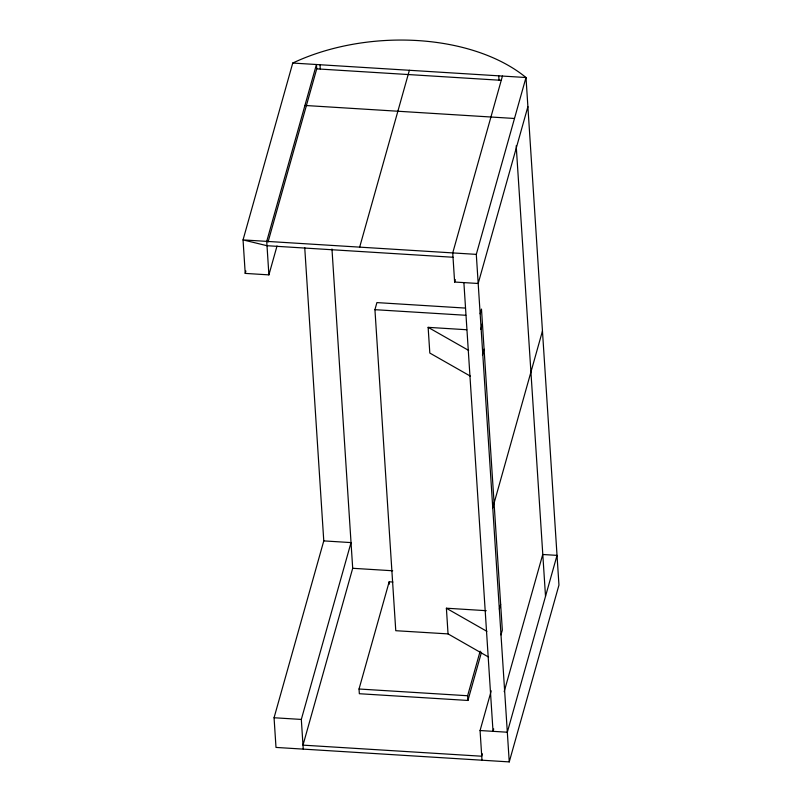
<?xml version="1.0" encoding="UTF-8"?>
<svg xmlns="http://www.w3.org/2000/svg" width="802" height="802" viewBox="0 0 802 802"><rect width="100%" height="100%" fill="white"/><g stroke="black" fill="none" stroke-linecap="round" stroke-linejoin="round"><path stroke-width="1.2" d="M304.73 247.587L323.777 540.899L274.063 717.75L275.998 747.424L509.25 761.9L558.954 585.059L526.002 77.523L292.75 63.047L243.046 239.898L245.222 273.402L268.901 274.875L277.021 245.993M245.222 273.402L245.893 270.996M268.018 242.104L316.72 68.862L316.429 64.521L266.725 241.362L268.901 274.875M359.667 247.136L409.381 70.285M488.558 657.059L448.057 633.901L395.767 630.703L374.935 309.642L376.91 302.595L465.29 308.078M303.256 749.118L301.321 719.434L351.035 542.593L323.777 540.899M331.968 248.991L352.7 568.287L302.996 745.138L481.731 756.226L482.413 753.82M502.443 76.07L452.739 252.911L454.624 282.033L478.182 283.487L527.896 106.646M454.624 282.033L455.305 279.627M509.25 761.9L476.298 254.374L526.002 77.523A166.605 100.21 -3.7 0 0 292.75 63.047M481.471 652.277L467.927 700.457L359.346 693.72L359.035 689.008L389.17 581.801L392.92 582.041M480.157 313.782L481.481 309.081L502.323 630.101L500.969 634.903M480.759 329.381L482.413 323.507M482.433 355.075L484.077 349.201M448.047 633.951L446.393 608.207L486.223 610.683M492.759 507.856L542.463 331.015M467.927 700.457L467.626 695.745L480.147 651.184M499.335 609.109L500.648 604.407M481.992 760.206L480.067 730.532L491.225 690.833M493.701 728.928L493.019 731.334L463.887 282.605M504.187 691.635L542.733 554.493L557.029 555.375L507.325 732.226L480.067 730.532M316.72 68.862L501.491 80.33M304.92 105.463L514.493 118.475M476.298 254.374L243.046 239.898L267.006 245.713L453.02 257.252M374.925 309.682L465.802 315.276M470.333 376.118L429.812 353.05L428.138 327.346L466.724 329.742M352.7 568.287L392.699 570.773M359.035 689.008L467.626 695.745M274.063 717.75L301.321 719.434M428.138 327.346L468.659 350.424M446.383 608.247L486.894 631.354M516.197 145.753L545.52 596.317M498.744 75.839L499.024 80.18M389.17 581.801L389.321 584.157M320.008 64.741L320.289 69.082"/></g></svg>
